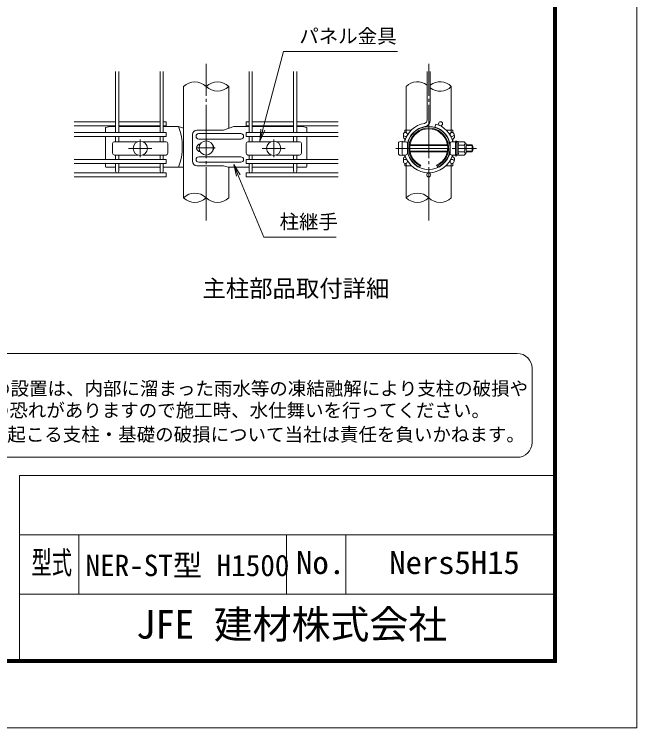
# Model space of a CAD drawing. Units: millimetres, scale not verified. Extents: x -4200 to 4200, y -2970 to 2970.
# Drawn here: x 2102 to 4200, y -2970 to -565 of the extents above; entities that cross this region are included whole.
import ezdxf
from ezdxf.enums import TextEntityAlignment as Align

# ---------------------------------------------------------------- set-up
doc = ezdxf.new("R2010")
doc.units = ezdxf.units.MM
doc.header["$LTSCALE"] = 10
doc.linetypes.add('LONG_CHAIN', pattern=[21, 18, -1, 1, -1])
for name, color, linetype, lineweight in [('0-0_D-TTL-TXT', 7, 'Continuous', 9), ('0-2_D-STR-DIM', 7, 'Continuous', 9), ('0-3_0', 7, 'Continuous', 9), ('0-7_D-STR1', 1, 'Continuous', 9), ('0-9_D-BMK', 2, 'LONG_CHAIN', 9), ('0-A_D-STR2', 7, 'Continuous', 9), ('0-B_D-STR3', 3, 'Continuous', 9), ('0-D_D-STR-TXT', 7, 'Continuous', 9), ('0-E_D-TTL', 7, 'Continuous', 9)]:
    doc.layers.add(name, color=color, linetype=linetype, lineweight=lineweight)
doc.styles.add('ＭＳ ゴシック', font='')
doc.styles.get('ＭＳ ゴシック').set_extended_font_data('MS Gothic')

# ---------------------------------------------------------------- blocks, each defined once
blk = doc.blocks.new('_Open')
at = {"layer": '0-3_0'}
blk.add_line((-10, 1.667), (0, 0), dxfattribs=at)
blk.add_lwpolyline([(-10, -1.667), (0, 0), (-10, 0)], dxfattribs=at)

msp = doc.modelspace()

# ---------------------------------------------------------------- linework, layer by layer
at = {"layer": '0-0_D-TTL-TXT', "color": 2}
for p, q in [((3797.52, -1708.48), (1351.97, -1708.48)), ((3847.52, -2008.48), (3847.52, -1758.48)), ((1351.97, -2058.48), (3797.52, -2058.48))]:
    msp.add_line(p, q, dxfattribs=at)
for centre, start, end in [((3797.52, -1758.48), 0, 90), ((3797.52, -2008.48), 270, 0)]:
    msp.add_arc(centre, 50, start, end, dxfattribs=at)
at = {"layer": '0-2_D-STR-DIM'}
for centre, start, end in [((2710.8, -846.86), 45.18146, 134.81854), ((2787, -846.86), 45.18146, 134.81854), ((3460.81, -846.86), 52.7739, 134.81854), ((3537.01, -846.86), 45.18146, 127.2261), ((2787, -770.17), 225.18146, 314.81854), ((3537.01, -770.17), 232.7739, 314.81854), ((2710.8, -1221.86), 45.18146, 134.81854), ((3460.81, -1221.86), 45.18146, 134.81854), ((2710.8, -1145.17), 225.18146, 314.81854), ((2787, -1145.17), 225.18146, 314.81854), ((3460.81, -1145.17), 225.18146, 314.81854), ((3537.01, -1145.17), 225.18146, 314.81854)]:
    msp.add_arc(centre, 54.05, start, end, dxfattribs=at)
at = {"layer": '0-7_D-STR1'}
for p, q in [((2672.7, -808.51), (2672.7, -1183.51)), ((2825.1, -949.24), (2825.1, -808.51)), ((3422.71, -808.51), (3422.71, -963.83)), ((3575.11, -963.83), (3575.11, -808.51)), ((3422.71, -976.45), (3422.71, -980.16)), ((3575.11, -980.16), (3575.11, -976.45)), ((3422.71, -1050.86), (3422.71, -1054.58)), ((3575.11, -1054.58), (3575.11, -1050.86)), ((2825.1, -1183.51), (2825.1, -1080.97)), ((3422.71, -1067.2), (3422.71, -1183.51)), ((3575.11, -1183.51), (3575.11, -1067.2))]:
    msp.add_line(p, q, dxfattribs=at)
at = {"layer": '0-9_D-BMK'}
for p, q in [((2748.9, -1260.2), (2748.9, -731.83)), ((3498.91, -1260.2), (3498.91, -731.83)), ((2526.65, -987.04), (2526.65, -1047.04)), ((2976.65, -987.04), (2976.65, -1047.04)), ((2487.65, -1017.04), (2565.65, -1017.04)), ((2718.9, -1015.51), (2778.9, -1015.51)), ((2937.65, -1017.04), (3015.65, -1017.04)), ((3387.59, -1017.04), (3660.2, -1017.04))]:
    msp.add_line(p, q, dxfattribs=at)
at = {"layer": '0-A_D-STR2'}
for p, q in [((2443.5, -963.39), (2443.5, -758.51)), ((2454.3, -963.39), (2454.3, -758.51)), ((2593.5, -963.39), (2593.5, -758.51)), ((2604.3, -963.39), (2604.3, -758.51)), ((2893.5, -963.39), (2893.5, -758.51)), ((2904.3, -963.39), (2904.3, -758.51)), ((3043.5, -963.39), (3043.5, -758.51)), ((3054.3, -963.39), (3054.3, -758.51)), ((3493.51, -922.11), (3493.51, -758.51)), ((3504.31, -922.11), (3504.31, -758.51)), ((2304.3, -927.28), (2443.5, -927.28)), ((2454.3, -927.28), (2593.5, -927.28)), ((2604.3, -927.28), (2613.9, -927.28)), ((2613.9, -940.78), (2613.9, -927.28)), ((2893.5, -927.28), (2883.9, -927.28)), ((2883.9, -940.78), (2883.9, -927.28)), ((3043.5, -927.28), (2904.3, -927.28)), ((3193.5, -927.28), (3054.3, -927.28)), ((3519.82, -945.37), (3522.91, -935.02)), ((2304.3, -940.78), (2443.5, -940.78)), ((2454.3, -940.78), (2593.5, -940.78)), ((2604.3, -940.78), (2613.9, -940.78)), ((2893.5, -940.78), (2883.9, -940.78)), ((3043.5, -940.78), (2904.3, -940.78)), ((3193.5, -940.78), (3054.3, -940.78)), ((2304.3, -963.39), (2613.9, -963.39)), ((2304.3, -976.89), (2613.9, -976.89)), ((2443.5, -994.54), (2443.5, -976.89)), ((2454.3, -994.54), (2454.3, -976.89)), ((2593.5, -994.54), (2593.5, -976.89)), ((2604.3, -994.54), (2604.3, -976.89)), ((2613.9, -963.39), (2613.9, -976.89)), ((2883.9, -963.39), (2883.9, -976.89)), ((3193.5, -963.39), (2883.9, -963.39)), ((3193.5, -976.89), (2883.9, -976.89)), ((2893.5, -994.54), (2893.5, -976.89)), ((2904.3, -994.54), (2904.3, -976.89)), ((3043.5, -994.54), (3043.5, -976.89)), ((3054.3, -994.54), (3054.3, -976.89)), ((2304.3, -1054.14), (2613.9, -1054.14)), ((2443.5, -1054.14), (2443.5, -1039.54)), ((2454.3, -1054.14), (2454.3, -1039.54)), ((2593.5, -1054.14), (2593.5, -1039.54)), ((2604.3, -1054.14), (2604.3, -1039.54)), ((2613.9, -1054.14), (2613.9, -1067.64)), ((3193.5, -1054.14), (2883.9, -1054.14)), ((2883.9, -1054.14), (2883.9, -1067.64)), ((2893.5, -1054.14), (2893.5, -1039.54)), ((2904.3, -1054.14), (2904.3, -1039.54)), ((3043.5, -1054.14), (3043.5, -1039.54)), ((3054.3, -1054.14), (3054.3, -1039.54)), ((2304.3, -1067.64), (2613.9, -1067.64)), ((2443.5, -1094.11), (2443.5, -1067.64)), ((2454.3, -1094.11), (2454.3, -1067.64)), ((2593.5, -1094.11), (2593.5, -1067.64)), ((2604.3, -1094.11), (2604.3, -1067.64)), ((3193.5, -1067.64), (2883.9, -1067.64)), ((2893.5, -1094.11), (2893.5, -1067.64)), ((2904.3, -1094.11), (2904.3, -1067.64)), ((3043.5, -1094.11), (3043.5, -1067.64)), ((3054.3, -1094.11), (3054.3, -1067.64)), ((2304.3, -1099.51), (2613.9, -1099.51)), ((2613.9, -1099.51), (2613.9, -1113.01)), ((3193.5, -1099.51), (2883.9, -1099.51)), ((2883.9, -1099.51), (2883.9, -1113.01)), ((2304.3, -1113.01), (2613.9, -1113.01)), ((3193.5, -1113.01), (2883.9, -1113.01))]:
    msp.add_line(p, q, dxfattribs=at)
for centre in [(3538.86, -934.03), (3420.32, -970.14), (3577.5, -970.14), (3420.32, -1060.89), (3577.5, -1060.89), (3498.91, -1106.26)]:
    msp.add_circle(centre, 6.75, dxfattribs=at)
for centre, radius, start, end in [((3498.91, -1015.51), 84, 99.83934, 165.5409), ((3482.71, -922.11), 10.8, 279.83934, 0), ((3482.71, -922.11), 21.6, 279.83934, 0), ((3498.91, -1015.51), 84, 14.4591, 73.39579), ((3498.91, -1015.51), 73.2, 99.83934, 169.61114), ((3498.91, -1015.51), 73.2, 10.38886, 73.39579), ((3498.91, -1015.51), 73.2, 190.38886, 349.61114), ((3498.91, -1015.51), 84, 196.62015, 343.37985), ((2448.9, -1094.11), 5.4, 180, 0), ((2598.9, -1094.11), 5.4, 180, 0), ((2898.9, -1094.11), 5.4, 180, 0), ((3048.9, -1094.11), 5.4, 180, 0)]:
    msp.add_arc(centre, radius, start, end, dxfattribs=at)
at = {"layer": '0-B_D-STR3'}
for p, q in [((2424.9, -943.51), (2409.9, -946.51)), ((2409.9, -946.51), (2409.9, -963.39)), ((2424.9, -943.51), (2443.5, -943.51)), ((2454.3, -943.51), (2593.5, -943.51)), ((2604.3, -943.51), (2656.17, -943.51)), ((2656.17, -943.51), (2672.7, -949.24)), ((2806.97, -955.51), (2717.44, -955.51)), ((2841.64, -943.51), (2806.97, -955.51)), ((2893.5, -943.51), (2841.64, -943.51)), ((3043.5, -943.51), (2904.3, -943.51)), ((3072.9, -943.51), (3054.3, -943.51)), ((3072.9, -943.51), (3087.9, -946.51)), ((3087.9, -946.51), (3087.9, -963.39)), ((3440.12, -955.51), (3417.91, -955.51)), ((3417.91, -963.83), (3417.91, -955.51)), ((3456.98, -955.51), (3459.11, -955.51)), ((3538.71, -955.51), (3540.84, -955.51)), ((3557.69, -955.51), (3579.91, -955.51)), ((3579.91, -963.83), (3579.91, -955.51)), ((2409.9, -976.89), (2409.9, -1054.14)), ((2702.44, -970.51), (2702.44, -1060.51)), ((2865.9, -967.51), (2723.67, -967.51)), ((2865.9, -985.51), (2723.67, -985.51)), ((3087.9, -976.89), (3087.9, -1054.14)), ((3417.91, -993.26), (3417.91, -985.51)), ((3579.91, -993.26), (3579.91, -985.51)), ((2433.65, -1000.54), (2433.65, -1033.54)), ((2439.65, -994.54), (2518.3, -994.54)), ((2535.01, -994.54), (2613.65, -994.54)), ((2619.65, -1000.54), (2619.65, -1033.54)), ((2883.65, -1000.54), (2883.65, -1033.54)), ((2889.65, -994.54), (2968.3, -994.54)), ((2985.01, -994.54), (3063.65, -994.54)), ((3069.65, -1000.54), (3069.65, -1033.54)), ((3396.91, -997.48), (3396.91, -1036.6)), ((3408.91, -1041.04), (3408.91, -993.04)), ((3408.91, -994.54), (3420.91, -994.54)), ((3426.91, -1033.54), (3426.91, -1000.54)), ((3426.91, -1005.04), (3427.67, -1005.04)), ((3426.91, -1007.07), (3427.4, -1007.07)), ((3435.26, -1007.07), (3562.55, -1007.07)), ((3435.57, -1005.04), (3562.25, -1005.04)), ((3570.14, -1005.04), (3570.91, -1005.04)), ((3570.41, -1007.07), (3570.91, -1007.07)), ((3570.91, -1000.54), (3570.91, -1033.54)), ((3576.91, -994.54), (3588.91, -994.54)), ((3579.91, -991.51), (3579.91, -993.26)), ((3588.91, -994.54), (3588.91, -1039.54)), ((3590.45, -996.2), (3588.91, -1001.5)), ((3588.91, -1001.5), (3588.91, -1032.58)), ((3590.41, -1004.89), (3591.01, -1004.89)), ((3590.45, -991.88), (3590.45, -996.2)), ((3590.45, -991.88), (3591.95, -991.88)), ((3591.01, -1003.56), (3592.17, -994.07)), ((3591.01, -1003.56), (3591.01, -1030.56)), ((3591.01, -1004.89), (3591.01, -1029.19)), ((3591.95, -991.88), (3591.95, -996.2)), ((3597.48, -993.81), (3592.47, -993.81)), ((3597.6, -1017.06), (3597.6, -993.88)), ((3617.99, -1005.78), (3597.6, -1005.78)), ((3597.9, -994.54), (3597.76, -994.03)), ((3617.99, -994.52), (3597.9, -994.52)), ((3625.51, -1002.04), (3625.51, -1032.04)), ((3625.51, -1005.04), (3645.91, -1005.04)), ((3625.51, -1007.07), (3645.91, -1007.07)), ((3645.91, -1005.04), (3645.91, -1029.04)), ((3426.91, -1027.01), (3427.83, -1027.01)), ((3426.91, -1029.04), (3428.19, -1029.04)), ((3435.74, -1027.01), (3562.07, -1027.01)), ((3436.15, -1029.04), (3561.67, -1029.04)), ((3569.63, -1029.04), (3570.91, -1029.04)), ((3569.98, -1027.01), (3570.91, -1027.01)), ((3590.45, -1038.56), (3588.91, -1032.58)), ((3590.41, -1029.19), (3591.01, -1029.19)), ((3590.41, -1032.58), (3591.95, -1038.56)), ((3591.01, -1030.56), (3592.17, -1040.05)), ((3597.6, -1017.06), (3597.6, -1040.24)), ((3617.99, -1028.3), (3597.6, -1028.3)), ((3625.51, -1027.01), (3645.91, -1027.01)), ((3625.51, -1029.04), (3645.91, -1029.04)), ((2439.65, -1039.54), (2518.3, -1039.54)), ((2535.01, -1039.54), (2613.65, -1039.54)), ((2865.9, -1045.51), (2723.67, -1045.51)), ((2889.65, -1039.54), (2968.3, -1039.54)), ((2985.01, -1039.54), (3063.65, -1039.54)), ((3408.91, -1039.54), (3420.91, -1039.54)), ((3417.91, -1045.51), (3417.91, -1039.54)), ((3576.91, -1039.54), (3588.91, -1039.54)), ((3579.91, -1045.51), (3579.91, -1039.54)), ((3591.95, -1038.56), (3591.95, -1042.88)), ((3597.41, -1040.31), (3592.47, -1040.31)), ((3617.99, -1039.56), (3597.9, -1039.56)), ((2409.9, -1067.64), (2409.9, -1077.97)), ((2443.5, -1080.97), (2412.9, -1080.97)), ((2593.5, -1080.97), (2454.3, -1080.97)), ((2672.7, -1080.97), (2604.3, -1080.97)), ((2806.97, -1075.51), (2717.44, -1075.51)), ((2865.9, -1063.51), (2723.67, -1063.51)), ((2822.72, -1080.97), (2806.97, -1075.51)), ((2822.72, -1080.97), (2893.5, -1080.97)), ((2904.3, -1080.97), (3043.5, -1080.97)), ((3054.3, -1080.97), (3084.9, -1080.97)), ((3087.9, -1067.64), (3087.9, -1077.97)), ((3417.91, -1075.51), (3417.91, -1067.19)), ((3440.12, -1075.51), (3417.91, -1075.51)), ((3459.11, -1075.51), (3456.98, -1075.51)), ((3468.91, -1080.97), (3472.16, -1073.88)), ((3528.91, -1080.97), (3525.66, -1073.88)), ((3538.71, -1075.51), (3540.84, -1075.51)), ((3557.69, -1075.51), (3579.91, -1075.51)), ((3579.91, -1075.51), (3579.91, -1067.19))]:
    msp.add_line(p, q, dxfattribs=at)
for points in [[(3591.95, -996.2), (3590.41, -1001.5), (3590.41, -1032.58)], [(3590.45, -1038.56), (3590.45, -1042.88), (3591.95, -1042.88)]]:
    msp.add_lwpolyline(points, dxfattribs=at)
for centre in [(2526.65, -1017.04), (2748.9, -1015.51), (2976.65, -1017.04)]:
    msp.add_circle(centre, 24, dxfattribs=at)
for centre, radius, start, end in [((2469.52, -1012.24), 198.9, 339.78603, 20.21397), ((2717.44, -970.51), 15, 90, 180), ((3498.91, -1015.51), 72, 294.62432, 245.37568), ((3498.91, -1015.51), 67.2, 294.62432, 245.37568), ((3498.91, -1015.51), 64.2, 294.62432, 245.37568), ((2723.67, -976.51), 9, 90, 270), ((2865.9, -976.51), 9, 270, 90), ((3424.66, -976.51), 11.25, 160.20621, 233.1301), ((3416.37, -976.51), 9.13, 279.7159, 299.45512), ((3581.45, -976.51), 9.13, 168.40415, 170.0359), ((3581.45, -976.51), 9.13, 240.54488, 260.2841), ((3576.16, -976.51), 9.75, 292.61986, 34.47794), ((2439.65, -1000.54), 6, 90, 180), ((2613.65, -1000.54), 6, 0, 90), ((2730.2, -1015.51), 13.5, 94.99037, 265.00963), ((2761.47, -1015.51), 13.5, 314.07965, 45.92035), ((2889.65, -1000.54), 6, 90, 180), ((3063.65, -1000.54), 6, 0, 90), ((3420.91, -1000.54), 6, 0, 90), ((3576.91, -1000.54), 6, 90, 180), ((3589.29, -1004.84), 1.71, 358.43845, 49.48837), ((3592.47, -994.11), 0.3, 90, 173), ((3597.48, -994.11), 0.3, 15, 90), ((3582.96, -1000.18), 15.97, 339.37322, 22.7756), ((3535.34, -1017.06), 63.57, 0, 10.20031), ((3614.94, -1000.15), 6.4, 298.45309, 61.54691), ((3600.72, -1017.04), 20.62, 0, 33.09348), ((3605.18, -1014.8), 24, 32.13463, 57.68315), ((3623.41, -1017.04), 25.5, 331.92751, 28.07249), ((2439.65, -1033.54), 6, 180, 270), ((2613.65, -1033.54), 6, 270, 0), ((2889.65, -1033.54), 6, 180, 270), ((3063.65, -1033.54), 6, 270, 0), ((3420.91, -1033.54), 6, 270, 0), ((3576.91, -1033.54), 6, 180, 270), ((3589.29, -1029.24), 1.71, 310.51348, 1.56339), ((3582.96, -1033.94), 15.97, 337.2244, 20.62678), ((3535.34, -1017.06), 63.57, 349.79969, 0), ((3600.72, -1017.04), 20.62, 326.90652, 0), ((3614.94, -1033.93), 6.4, 298.45309, 61.54691), ((3605.18, -1019.27), 24, 302.31685, 327.86537), ((2723.67, -1054.51), 9, 90, 270), ((2865.9, -1054.51), 9, 270, 90), ((3424.66, -1054.51), 11.25, 126.8699, 199.79379), ((3416.37, -1054.51), 9.13, 60.54488, 80.2841), ((3416.37, -1054.51), 9.13, 348.40415, 350.0359), ((3581.45, -1054.51), 9.13, 189.9641, 191.59585), ((3581.45, -1054.51), 9.13, 99.7159, 119.45512), ((3576.16, -1054.51), 9.75, 325.52206, 67.38014), ((3592.47, -1040.01), 0.3, 187, 270), ((3597.41, -1040.01), 0.3, 270, 337.2244), ((2412.9, -1077.97), 3, 180, 270), ((2717.44, -1060.51), 15, 180, 270), ((3084.9, -1077.97), 3, 270, 0)]:
    msp.add_arc(centre, radius, start, end, dxfattribs=at)
for centre, start_param, end_param in [((3411.31, -997.48), 1.7382444, 3.1415927), ((3411.31, -1036.6), 3.1415927, 4.5449409)]:
    msp.add_ellipse(centre, major_axis=(14.4, 0), ratio=0.3125, start_param=start_param, end_param=end_param, dxfattribs=at)
at = {"layer": '0-D_D-STR-TXT'}
for points in [[(3393.61, -690.88), (3009.76, -690.88), (2929.88, -991.11)], [(3186.86, -1316.63), (2943.3, -1316.63), (2842.58, -1073.42)]]:
    msp.add_lwpolyline(points, dxfattribs=at)
at = {"layer": '0-E_D-TTL'}
for p, q in [((2120, -2120), (2120, -2740)), ((2120, -2120), (3920, -2120)), ((2120, -2320), (3920, -2320)), ((2320, -2320), (2320, -2520)), ((3020, -2320), (3020, -2520)), ((3220, -2320), (3220, -2520)), ((2120, -2520), (3920, -2520))]:
    msp.add_line(p, q, dxfattribs=at)
at = {"layer": '0-E_D-TTL', "color": 2}
msp.add_lwpolyline([(-4200, 2970), (4200, 2970), (4200, -2970), (-4200, -2970)], close=True, dxfattribs=at)
at = {"layer": '0-E_D-TTL'}
for points in [[(-3930, 2750), (3930, 2750), (3930, -2750), (-3930, -2750)], [(-3927.5, 2747.5), (3927.5, 2747.5), (3927.5, -2747.5), (-3927.5, -2747.5)], [(-3925, 2745), (3925, 2745), (3925, -2745), (-3925, -2745)], [(-3922.5, 2742.5), (3922.5, 2742.5), (3922.5, -2742.5), (-3922.5, -2742.5)], [(-3920, 2740), (3920, 2740), (3920, -2740), (-3920, -2740)]]:
    msp.add_lwpolyline(points, close=True, dxfattribs=at)

# ---------------------------------------------------------------- block references
at = {"layer": '0-D_D-STR-TXT', "xscale": 4, "yscale": 4}
for p, rotation in [((2929.36, -993.04), 255.09951), ((2841.81, -1071.57), 112.49567)]:
    msp.add_blockref('_Open', p, dxfattribs=dict(at, rotation=rotation))

# ---------------------------------------------------------------- texts
at = {"layer": '0-0_D-TTL-TXT', "style": 'ＭＳ ゴシック'}
for s, height, p in [('主柱部品取付詳細', 57.7, (2736.5, -1535.36)), ('凍結の恐れがある場所への設置は、内部に溜まった雨水等の凍結融解により支柱の破損や', 45.67, (1342.15, -1863.16)), ('コンクリート基礎の破損の恐れがありますので施工時、水仕舞いを行ってください。', 45.67, (1338.04, -1936.58)), ('施工による水仕舞い不備で起こる支柱・基礎の破損について当社は責任を負いかねます。 ', 45.67, (1331.05, -2018.07)), ('NER-ST型 H1500', 72.14, (2342.16, -2480.59)), ('JFE 建材株式会社', 96.19, (2512.38, -2698.5))]:
    msp.add_text(s, height=height, dxfattribs=at).set_placement(p, align=Align.BOTTOM_LEFT)
for s, height, width, p in [('型式', 76.97, 0.65, (2160.27, -2474.8)), ('No.', 76.98, 1.05, (3052, -2474.8)), ('Ners5H15', 76.98, 1.05, (3366, -2474.8))]:
    msp.add_text(s, height=height, dxfattribs=dict(at, width=width)).set_placement(p, align=Align.BOTTOM_LEFT)
at = {"layer": '0-D_D-STR-TXT', "style": 'ＭＳ ゴシック'}
for s, p in [('パネル金具', (3062.72, -677.03)), ('柱継手', (2996.25, -1302.77))]:
    msp.add_text(s, height=48.09, dxfattribs=at).set_placement(p, align=Align.BOTTOM_LEFT)

doc.saveas('drawing.dxf')
